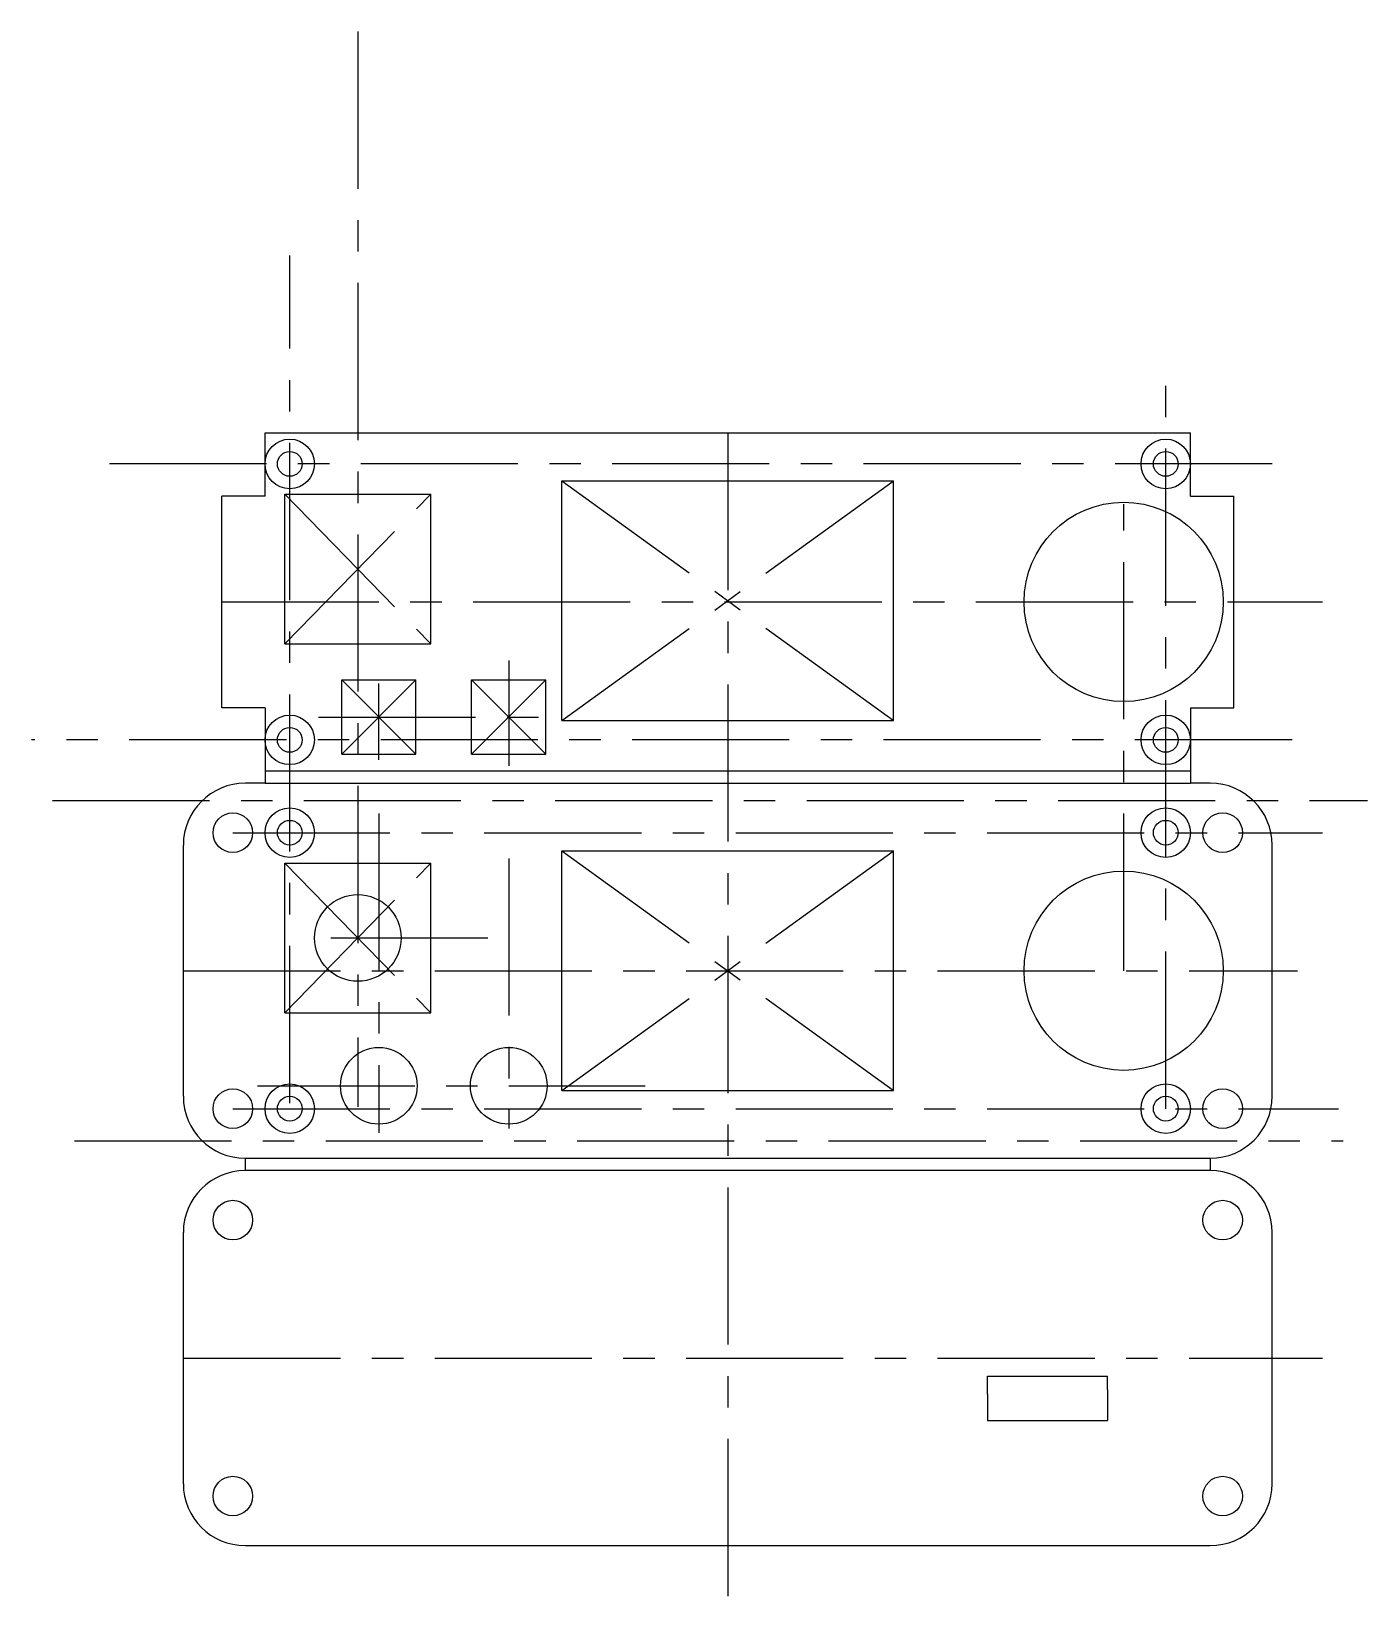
# Model space of a CAD drawing. Header units: millimetres. Extents: x -56 to 52, y -81 to 46.
import ezdxf

# ---------------------------------------------------------------- set-up
doc = ezdxf.new("R2010")
doc.units = ezdxf.units.MM
doc.header["$PDSIZE"] = -1
doc.linetypes.add('CENTERX2', pattern=[20.32, 12.7, -2.54, 2.54, -2.54])

msp = doc.modelspace()

# ---------------------------------------------------------------- linework, layer by layer
at = {"color": 7, "linetype": 'CENTERX2'}
for p, q in [((-29.9, 45.99), (-29.9, -40.89)), ((-35.4, -40.59), (-35.4, 27.9)), ((35.4, -41.05), (35.4, 18.3)), ((0, 13.55), (0, -81.19)), ((44, 11.05), (-50.76, 11.05)), ((-13.4, -9.68), (13.4, 9.68)), ((-13.4, 9.68), (13.4, -9.68)), ((-35.8, -3.5), (-24, 8.6)), ((-35.8, 8.6), (-24, -3.5)), ((32, -29.9), (32, 7.81)), ((-40.9, -0.1), (48.07, -0.1)), ((-17.7, -4.83), (-17.7, -13.34)), ((-31.2, -12.4), (-25.2, -6.4)), ((-31.2, -6.4), (-25.2, -12.4)), ((-28.2, -12.85), (-28.2, -6.69)), ((-20.7, -12.4), (-14.7, -6.4)), ((-20.7, -6.4), (-14.7, -12.4)), ((-33.08, -9.4), (-14.92, -9.4)), ((45.61, -11.25), (-56.27, -11.25)), ((-54.58, -16.15), (51.71, -16.15)), ((-28.2, -17.2), (-28.2, -43.01)), ((-40, -18.75), (48.07, -18.75)), ((-13.4, -39.58), (13.4, -20.22)), ((-13.4, -20.22), (13.4, -39.58)), ((-35.8, -33.3), (-35.8, -21.2)), ((-35.8, -21.2), (-24, -21.2)), ((-35.8, -33.3), (-24, -21.2)), ((-35.8, -21.2), (-24, -33.3)), ((-24, -33.3), (-24, -21.2)), ((-17.7, -20.82), (-17.7, -42.66)), ((-32.09, -27.25), (-17.4, -27.25)), ((-44, -29.9), (46.05, -29.9)), ((-35.8, -33.3), (-24, -33.3)), ((-38, -39.2), (-6.67, -39.2)), ((-40, -41.05), (49.37, -41.05)), ((-52.81, -43.65), (49.75, -43.65)), ((-44, -61.2), (48.07, -61.2))]:
    msp.add_line(p, q, dxfattribs=at)
at = {"color": 7, "linetype": 'Continuous'}
for p, q in [((-37.4, 8.45), (-37.4, 13.55)), ((-37.4, 13.55), (37.4, 13.55)), ((37.4, 8.45), (37.4, 13.55)), ((-13.4, -9.68), (-13.4, 9.68)), ((-13.4, 9.68), (13.4, 9.68)), ((13.4, -9.68), (13.4, 9.68)), ((-37.4, 8.45), (-40.9, 8.45)), ((-40.9, -8.65), (-40.9, 8.45)), ((-35.8, -3.5), (-35.8, 8.6)), ((-35.8, 8.6), (-24, 8.6)), ((-24, -3.5), (-24, 8.6)), ((37.4, 8.45), (40.9, 8.45)), ((40.9, -8.65), (40.9, 8.45)), ((-35.8, -3.5), (-24, -3.5)), ((-31.2, -12.4), (-31.2, -6.4)), ((-31.2, -6.4), (-25.2, -6.4)), ((-25.2, -12.4), (-25.2, -6.4)), ((-20.7, -12.4), (-20.7, -6.4)), ((-20.7, -6.4), (-14.7, -6.4)), ((-14.7, -12.4), (-14.7, -6.4)), ((-37.4, -8.65), (-40.9, -8.65)), ((-37.4, -8.65), (-37.4, -13.75)), ((37.4, -8.65), (37.4, -13.75)), ((37.4, -8.65), (40.9, -8.65)), ((-13.4, -9.68), (13.4, -9.68)), ((-31.2, -12.4), (-25.2, -12.4)), ((-20.7, -12.4), (-14.7, -12.4)), ((-37.4, -13.75), (37.4, -13.75)), ((-37.4, -13.75), (-37.4, -14.75)), ((37.4, -13.75), (37.4, -14.75)), ((-37.4, -14.75), (-39, -14.75)), ((-37.4, -14.75), (37.4, -14.75)), ((39, -14.75), (37.4, -14.75)), ((-44, -40.05), (-44, -19.75)), ((-13.4, -39.58), (-13.4, -20.22)), ((-13.4, -20.22), (13.4, -20.22)), ((13.4, -39.58), (13.4, -20.22)), ((44, -40.05), (44, -19.75)), ((-13.4, -39.58), (13.4, -39.58)), ((-39, -45.05), (39, -45.05)), ((-39, -45.05), (-39, -46.05)), ((39, -45.05), (39, -46.05)), ((39, -46.05), (-39, -46.05)), ((-44, -71.35), (-44, -51.05)), ((44, -71.35), (44, -51.05)), ((21, -62.65), (30.7, -62.65)), ((21, -64.12), (21, -62.65)), ((30.7, -63.73), (30.7, -62.65)), ((21, -64.12), (21, -66.25)), ((30.7, -63.73), (30.7, -66.25)), ((21, -66.25), (30.7, -66.25)), ((-39, -76.35), (39, -76.35))]:
    msp.add_line(p, q, dxfattribs=at)
for centre, radius in [((-35.4, 11.05), 2), ((35.4, 11.05), 2), ((-35.4, 11.05), 1), ((35.4, 11.05), 1), ((32, -0.1), 8.05), ((-35.4, -11.25), 2), ((35.4, -11.25), 2), ((-35.4, -11.25), 1), ((35.4, -11.25), 1), ((-40, -18.75), 1.6), ((-35.4, -18.75), 2), ((-35.4, -18.75), 1), ((35.4, -18.75), 2), ((35.4, -18.75), 1), ((40, -18.75), 1.6), ((32, -29.9), 8.05), ((-29.9, -27.25), 3.5), ((-28.2, -39.2), 3.1), ((-17.7, -39.2), 3.1), ((-35.4, -41.05), 2), ((35.4, -41.05), 2), ((-40, -41.05), 1.6), ((-35.4, -41.05), 1), ((35.4, -41.05), 1), ((40, -41.05), 1.6), ((-40, -50.05), 1.6), ((40, -50.05), 1.6), ((-40, -72.35), 1.6), ((40, -72.35), 1.6)]:
    msp.add_circle(centre, radius, dxfattribs=at)
for centre, start, end in [((-39, -19.75), 90, 180), ((39, -19.75), 0, 90), ((-39, -40.05), 180, 270), ((39, -40.05), 270, 0), ((-39, -51.05), 90, 180), ((39, -51.05), 0, 90), ((-39, -71.35), 180, 270), ((39, -71.35), 270, 0)]:
    msp.add_arc(centre, 5, start, end, dxfattribs=at)
for p in [(-29.9, 2.55), (0, 0), (0, 0), (0, 0), (-28.2, -9.4), (-17.7, -9.4), (-29.9, -27.25), (0, -29.9), (0, -29.9)]:
    msp.add_point(p, dxfattribs=at)

doc.saveas('drawing.dxf')
